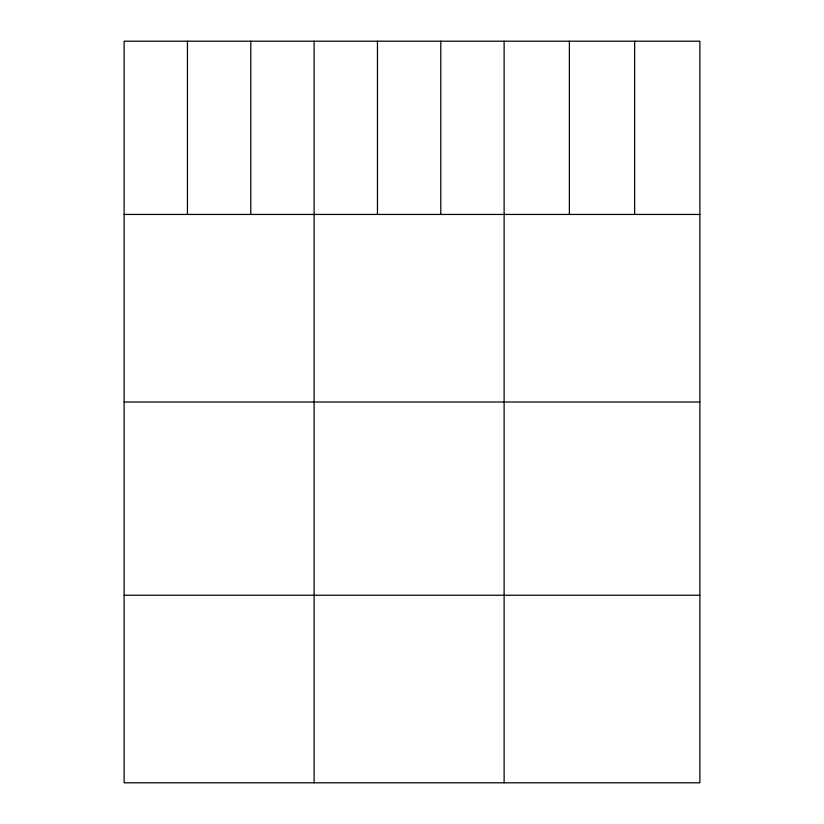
<?xml version="1.0" encoding="UTF-8"?>
<svg xmlns="http://www.w3.org/2000/svg" width="824" height="824" viewBox="0 0 824 824"><rect width="100%" height="100%" fill="white"/><g stroke="black" fill="none" stroke-linecap="round" stroke-linejoin="round"><path stroke-width="1.24" d="M699.885 214.446L699.885 782.8L124.115 782.8L124.115 41.2L699.885 41.2L699.885 214.446L124.115 214.446M124.115 402.009L699.885 402.009M124.115 595.247L699.885 595.247M634.635 41.2L634.635 214.446M569.374 41.2L569.374 214.446M504.123 41.2L504.123 782.8M440.788 41.2L440.788 214.446M377.454 41.2L377.454 214.446M314.119 41.2L314.119 782.8M250.784 41.2L250.784 214.446M187.45 41.2L187.45 214.446"/></g></svg>
